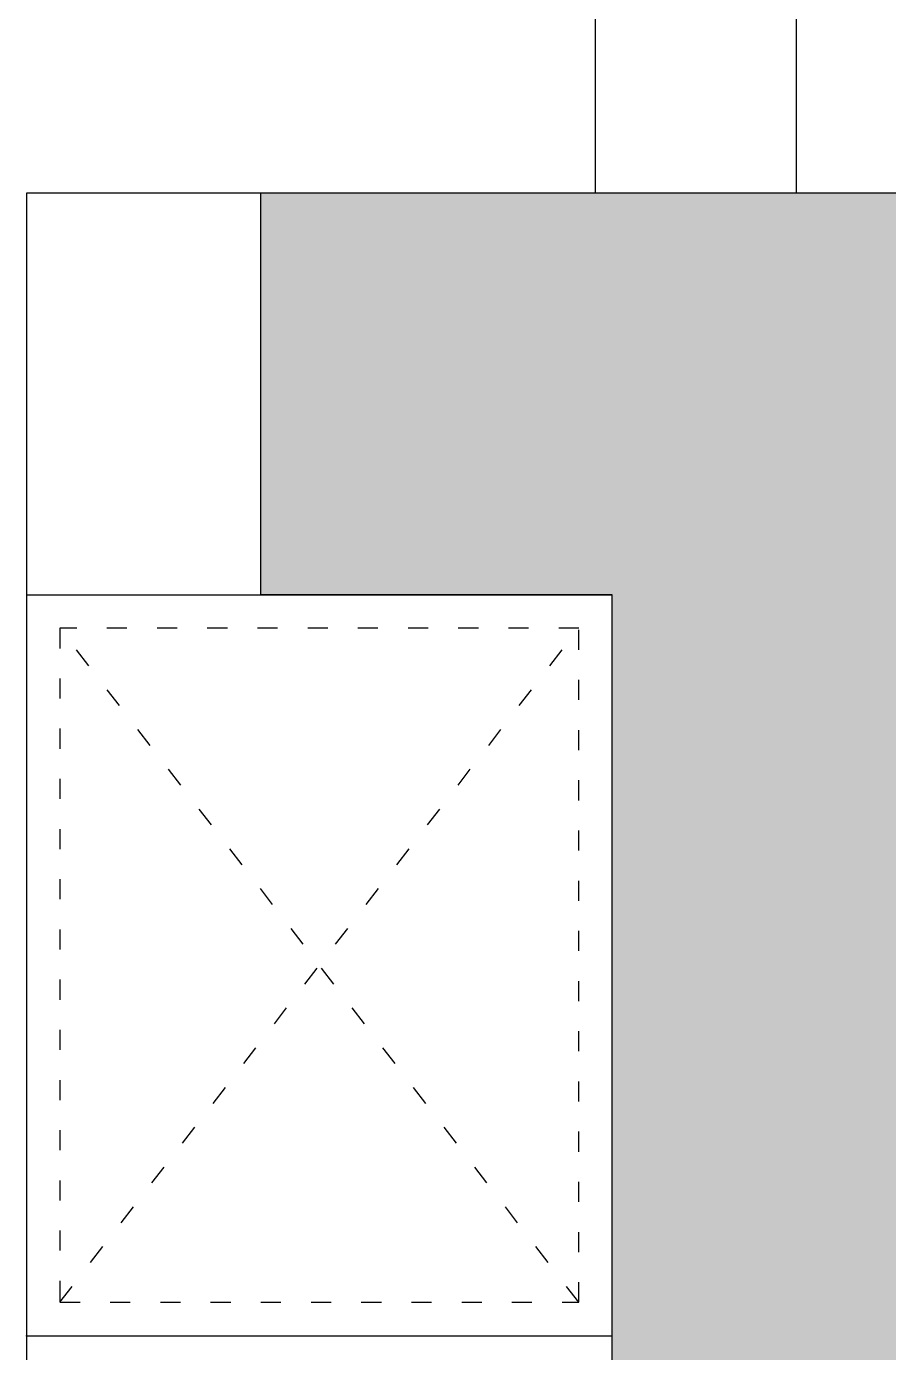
# Model space of a CAD drawing. Header units: inches. Extents: x -41 to 18814, y 11 to 13475.
# Drawn here: x 13544 to 14059, y 9247 to 10039 of the extents above; entities that cross this region are included whole.
import ezdxf

# ---------------------------------------------------------------- set-up
doc = ezdxf.new("R2010")
doc.units = ezdxf.units.IN
doc.header["$MEASUREMENT"] = 0
doc.linetypes.add('ACAD_ISO03W100', pattern=[30, 12, -18])
for name, color, linetype in [('EVH 立面填充', 8, 'Continuous'), ('IBS-003-建筑窗框', 3, 'Continuous'), ('IBS-182-原建筑非承重墙', 150, 'Continuous'), ('IBS-200-原建筑承重墙柱', 200, 'Continuous'), ('IBS-63-原建筑窗', 63, 'Continuous'), ('IDS-040-固定高家具', 40, 'Continuous')]:
    doc.layers.add(name, color=color, linetype=linetype)

msp = doc.modelspace()

# ---------------------------------------------------------------- hatches: boundary and pattern name
at = {"layer": 'EVH 立面填充'}
h = msp.add_hatch(color=256, dxfattribs=at)
h.dxf.hatch_style = 1
h.paths.add_polyline_path([(13893.95, 9699.79), (13893.95, 8249.79), (14113.95, 8249.79), (14113.95, 9939.79), (13683.95, 9939.79), (13683.95, 9699.79)])

# ---------------------------------------------------------------- linework, layer by layer
msp.add_point((13543.95, 9256.93))
at = {"layer": 'IBS-003-建筑窗框', "color": 251, "ltscale": 10}
msp.add_line((13883.95, 9939.79), (13883.95, 11200.03), dxfattribs=at)
at = {"layer": 'IBS-182-原建筑非承重墙'}
msp.add_lwpolyline([(13543.95, 9699.79), (13683.95, 9699.79), (13683.95, 9939.79), (13543.95, 9939.79)], close=True, dxfattribs=at)
at = {"layer": 'IBS-200-原建筑承重墙柱', "ltscale": 0.02}
for p, q in [((13683.95, 9699.79), (13683.95, 9939.79)), ((14113.95, 9939.79), (13683.95, 9939.79)), ((13893.95, 9699.79), (13683.95, 9699.79)), ((13893.95, 8249.79), (13893.95, 9699.79))]:
    msp.add_line(p, q, dxfattribs=at)
at = {"layer": 'IBS-63-原建筑窗'}
msp.add_line((14003.95, 9939.79), (14003.95, 11320.03), dxfattribs=at)
at = {"layer": 'IDS-040-固定高家具'}
for p, q in [((13543.95, 9699.79), (13543.95, 6599.79)), ((13543.95, 9699.79), (13893.95, 9699.79)), ((13543.95, 9256.93), (13893.95, 9256.93))]:
    msp.add_line(p, q, dxfattribs=at)
at = {"layer": 'IDS-040-固定高家具', "linetype": 'ACAD_ISO03W100'}
for p, q in [((13563.95, 9276.93), (13873.95, 9679.79)), ((13873.95, 9276.93), (13563.95, 9679.79))]:
    msp.add_line(p, q, dxfattribs=at)
msp.add_lwpolyline([(13563.95, 9276.93), (13873.95, 9276.93), (13873.95, 9679.79), (13563.95, 9679.79)], close=True, dxfattribs=at)

doc.saveas('drawing.dxf')
